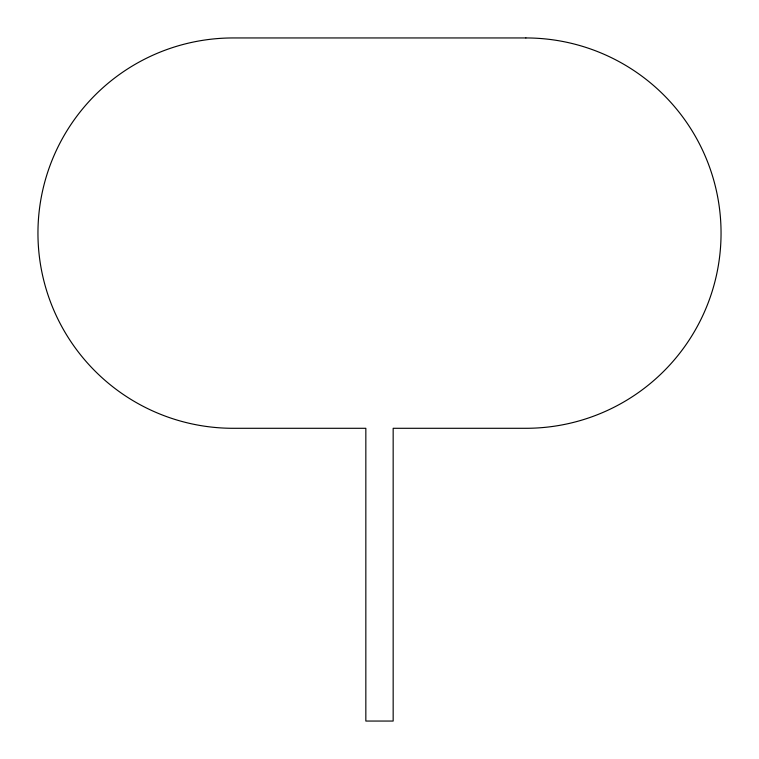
<?xml version="1.0" encoding="UTF-8"?>
<svg xmlns="http://www.w3.org/2000/svg" width="759" height="759" viewBox="0 0 759 759"><rect width="100%" height="100%" fill="white"/><g stroke="black" fill="none" stroke-linecap="round" stroke-linejoin="round"><path stroke-width="1.14" d="M525.883 37.95L233.117 37.95A195.167 195.167 0 0 0 37.95 233.117A195.167 195.167 0 0 0 233.117 428.294L365.838 428.294L365.838 721.05L393.162 721.05L393.162 428.294L525.883 428.294A195.167 195.167 0 0 0 721.05 233.117A195.167 195.167 0 0 0 525.883 37.95"/></g></svg>
